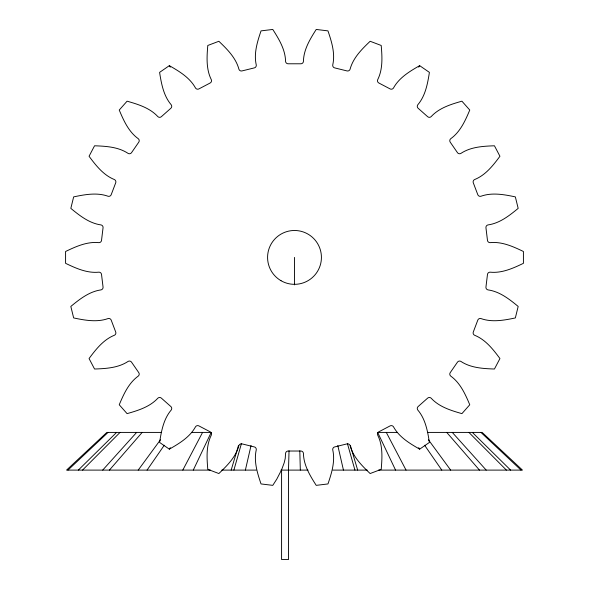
<?xml version="1.0" encoding="UTF-8"?>
<svg xmlns="http://www.w3.org/2000/svg" width="589" height="589" viewBox="0 0 589 589"><rect width="100%" height="100%" fill="white"/><g stroke="black" fill="none" stroke-linecap="round" stroke-linejoin="round"><path stroke-width="0.88" d="M289.037 450.799L288.492 470.103L288.492 559.55L281.586 559.55L281.586 469.823L284.178 462.836L285.223 458.485L285.569 453.478A2.57 2.57 0 0 1 288.249 451.027L300.751 451.027A2.57 2.57 0 0 1 303.431 453.478C303.659 465.229 310.072 475.743 316.219 485.358L327.97 483.937C331.629 473.122 335.347 461.386 332.756 449.915A2.57 2.57 0 0 1 334.773 446.896L346.906 443.907A2.57 2.57 0 0 1 350.094 445.645C353.128 456.998 361.874 465.671 370.142 473.541L381.208 469.345C382.173 457.97 382.975 445.682 377.711 435.168A2.57 2.57 0 0 1 378.948 431.752L390.014 425.95A2.57 2.57 0 0 1 393.526 426.87C399.187 437.171 409.753 443.495 419.662 449.157L429.41 442.435C427.621 431.155 425.457 419.037 417.837 410.091A2.57 2.57 0 0 1 418.219 406.476L427.57 398.193A2.57 2.57 0 0 1 431.207 398.245C439.166 406.896 450.938 410.504 461.916 413.633L469.764 404.768C465.339 394.247 460.333 382.997 450.791 376.135A2.57 2.57 0 0 1 450.298 372.535L457.395 362.257A2.57 2.57 0 0 1 460.937 361.44C470.736 367.926 483.032 368.618 494.443 369.023L499.943 358.546C493.126 349.387 485.572 339.662 474.668 335.281A2.57 2.57 0 0 1 473.328 331.909L477.76 320.225A2.57 2.57 0 0 1 480.999 318.583C492.065 322.536 504.169 320.269 515.346 317.935L518.173 306.442C509.367 299.183 499.708 291.548 488.067 289.906A2.57 2.57 0 0 1 485.962 286.946L487.464 274.54A2.57 2.57 0 0 1 490.217 272.177C501.916 273.362 513.122 268.26 523.415 263.327L523.415 251.488C513.122 246.548 501.916 241.446 490.217 242.639A2.57 2.57 0 0 1 487.464 240.268L485.962 227.862A2.57 2.57 0 0 1 488.067 224.91C499.708 223.268 509.367 215.626 518.173 208.373L515.346 196.881C504.169 194.547 492.065 192.272 480.999 196.225A2.57 2.57 0 0 1 477.76 194.591L473.328 182.907A2.57 2.57 0 0 1 474.668 179.527C485.572 175.147 493.126 165.421 499.943 156.269L494.443 145.785C483.032 146.197 470.736 146.882 460.937 153.376A2.57 2.57 0 0 1 457.395 152.558L450.298 142.273A2.57 2.57 0 0 1 450.791 138.673C460.333 131.811 465.339 120.561 469.764 110.04L461.916 101.183C450.938 104.305 439.166 107.92 431.207 116.563A2.57 2.57 0 0 1 427.57 116.622L418.219 108.332A2.57 2.57 0 0 1 417.837 104.724C425.457 95.771 427.621 83.653 429.41 72.381L419.662 65.651C409.753 71.321 399.187 77.645 393.526 87.945A2.57 2.57 0 0 1 390.014 88.865L378.948 83.056A2.57 2.57 0 0 1 377.711 79.64C382.975 69.127 382.173 56.846 381.208 45.471L370.142 41.274C361.874 49.145 353.128 57.81 350.094 69.171A2.57 2.57 0 0 1 346.906 70.901L334.773 67.912A2.57 2.57 0 0 1 332.756 64.893C335.347 53.43 331.629 41.686 327.97 30.878L316.219 29.45C310.072 39.073 303.659 49.579 303.431 61.337A2.57 2.57 0 0 1 300.751 63.781L288.249 63.781A2.57 2.57 0 0 1 285.569 61.337C285.341 49.579 278.928 39.073 272.781 29.45L261.03 30.878C257.371 41.686 253.653 53.43 256.244 64.893A2.57 2.57 0 0 1 254.227 67.912L242.094 70.901A2.57 2.57 0 0 1 238.906 69.171C235.872 57.81 227.126 49.145 218.858 41.274L207.792 45.471C206.827 56.846 206.025 69.127 211.289 79.64A2.57 2.57 0 0 1 210.052 83.056L198.986 88.865A2.57 2.57 0 0 1 195.474 87.945C189.813 77.645 179.247 71.321 169.337 65.651L159.59 72.381C161.379 83.653 163.543 95.771 171.163 104.724A2.57 2.57 0 0 1 170.781 108.332L161.43 116.622A2.57 2.57 0 0 1 157.793 116.563C149.834 107.92 138.062 104.305 127.084 101.183L119.236 110.04C123.661 120.561 128.667 131.811 138.209 138.673A2.57 2.57 0 0 1 138.702 142.273L131.605 152.558A2.57 2.57 0 0 1 128.063 153.376C118.264 146.882 105.968 146.197 94.557 145.785L89.057 156.269C95.874 165.421 103.428 175.147 114.332 179.527A2.57 2.57 0 0 1 115.672 182.907L111.24 194.591A2.57 2.57 0 0 1 108.001 196.225C96.935 192.272 84.831 194.547 73.654 196.881L70.827 208.373C79.633 215.626 89.292 223.268 100.933 224.91A2.57 2.57 0 0 1 103.038 227.862L101.536 240.268A2.57 2.57 0 0 1 98.783 242.639C87.084 241.446 75.878 246.548 65.585 251.488L65.585 263.327C75.878 268.26 87.084 273.362 98.783 272.177A2.57 2.57 0 0 1 101.536 274.54L103.038 286.946A2.57 2.57 0 0 1 100.933 289.906C89.292 291.548 79.633 299.183 70.827 306.442L73.654 317.935C84.831 320.269 96.935 322.536 108.001 318.583A2.57 2.57 0 0 1 111.24 320.225L115.672 331.909A2.57 2.57 0 0 1 114.332 335.281C103.428 339.662 95.874 349.387 89.057 358.546L94.557 369.023C105.968 368.618 118.264 367.926 128.063 361.44A2.57 2.57 0 0 1 131.605 362.257L138.702 372.535A2.57 2.57 0 0 1 138.209 376.135C128.667 382.997 123.661 394.247 119.236 404.768L127.084 413.633C138.062 410.504 149.834 406.896 157.793 398.245A2.57 2.57 0 0 1 161.43 398.193L170.781 406.476A2.57 2.57 0 0 1 171.163 410.091C163.543 419.037 161.379 431.155 159.59 442.435L169.337 449.157C179.247 443.495 189.813 437.171 195.474 426.87A2.57 2.57 0 0 1 198.986 425.95L210.052 431.752A2.57 2.57 0 0 1 211.289 435.168C206.025 445.682 206.827 457.97 207.792 469.345L218.858 473.541C227.126 465.671 235.872 456.998 238.906 445.645A2.57 2.57 0 0 1 242.094 443.907L254.227 446.896A2.57 2.57 0 0 1 256.244 449.915C253.653 461.386 257.371 473.122 261.03 483.937L272.781 485.358L276.808 479.093L281.586 469.823M245.377 470.103L251.032 445.556M233.885 470.103L241.365 443.804M231.168 470.103L238.464 445.556M193.28 470.103L211.186 432.414L191.41 432.414M182.796 470.103L202.564 432.414M169.337 449.157L170.317 447.647M418.683 67.161L419.662 65.651M147.066 470.103L164.279 445.225M138.209 470.103L160.444 439.799M109.414 470.103L142.17 432.414M102.7 470.103L136.641 432.414M82.526 470.103L120.038 432.414M78.337 470.103L116.585 432.414M67.956 470.103L108.045 432.414M161.533 432.414L106.874 432.414L66.55 470.103L210.45 470.103M397.59 432.414L377.674 432.414L395.558 470.103M427.467 432.414L482.126 432.414L522.465 470.103L378.55 470.103M221.722 470.103L256.163 470.103M280.96 470.103L308.04 470.103M332.837 470.103L367.278 470.103M480.933 432.414L521.015 470.103M472.363 432.414L510.604 470.103M468.903 432.414L506.4 470.103M452.278 432.414L486.205 470.103M446.742 432.414L479.475 470.103M428.446 439.799L450.659 470.103M424.595 445.225L441.794 470.103M169.337 65.651L170.317 67.161M418.683 447.647L419.662 449.157M386.303 432.414L406.042 470.103M350.389 445.556L357.67 470.103M347.481 443.804L354.939 470.103M337.806 445.556L343.446 470.103M299.801 450.799L300.324 470.103M294.5 257.408L294.5 284.892M281.041 280.725A26.925 26.925 0 0 0 321.425 257.408A26.925 26.925 0 0 0 281.041 234.091A26.925 26.925 0 0 0 281.041 280.725"/></g></svg>
